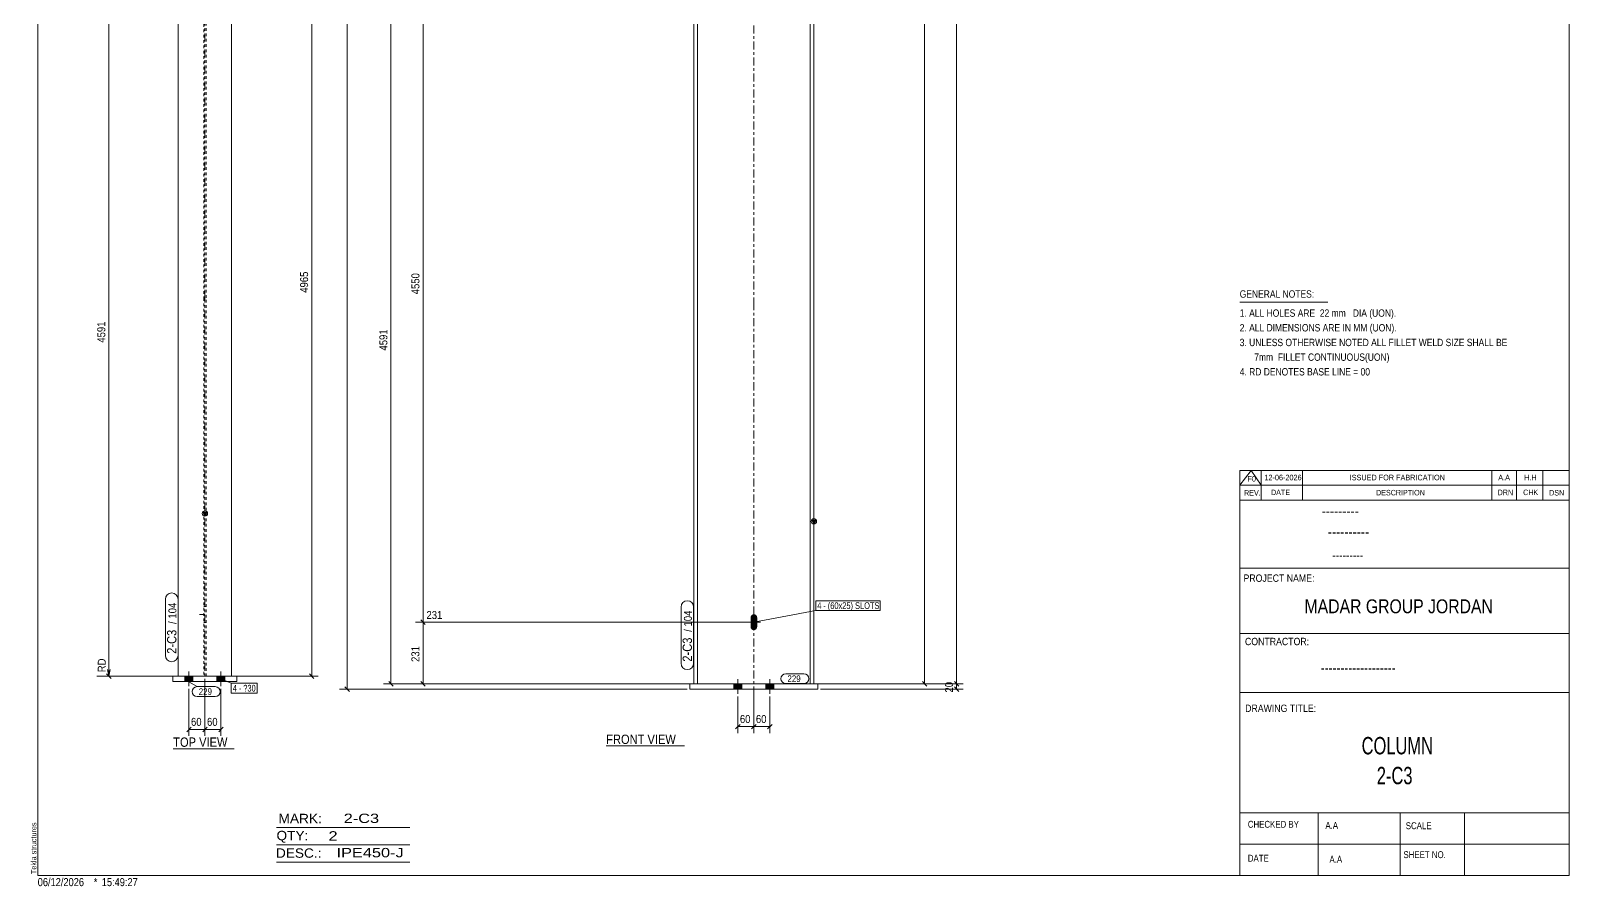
# Model space of a CAD drawing. Header units: millimetres. Extents: x 2 to 579, y 1 to 825.
# Drawn here: x 2 to 579, y 1 to 321 of the extents above; entities that cross this region are included whole.
import ezdxf

# ---------------------------------------------------------------- set-up
doc = ezdxf.new("R2010")
doc.units = ezdxf.units.MM
for name, pattern in [('XKITLINE00', [0]), ('XKITLINE01', [4, 1, -1, 1, -1]), ('XKITLINE02', [4, 2, -2]), ('XKITLINE03', [6, 3, -1, 1, -1])]:
    doc.linetypes.add(name, pattern=pattern)
for name, color, linetype, lineweight in [('Bolt', 3, 'Continuous', 0), ('BoltMark', 7, 'Continuous', 0), ('Dimensions', 7, 'Continuous', 0), ('DrawingSheet', 5, 'Continuous', 0), ('OtherObjectType', 7, 'Continuous', 0), ('Part', 2, 'Continuous', 0), ('PartMark', 7, 'Continuous', 0)]:
    doc.layers.add(name, color=color, linetype=linetype, lineweight=lineweight)
doc.styles.add('@ARIAL_UNICODE_MS_BOLD', font='ARIAL.TTF')
doc.styles.add('ARIAL', font='ARIAL.TTF')
doc.styles.add('ARIAL_NARROW', font='ARIALN.TTF')
doc.styles.add('COMIC_SANS_MS_BOLD', font='COMICBD.TTF')
doc.styles.add('SWIS721_EX_BT', font='ARIAL.TTF')
doc.styles.add('SWISSE', font='ARIAL.TTF')

# ---------------------------------------------------------------- blocks, each defined once
blk = doc.blocks.new('*A6')
at = {"layer": 'Bolt'}
for points in [[(273.88, 649.53), (273.4, 649.44), (272.92, 649.53), (272.52, 649.8), (272.25, 650.21), (272.15, 650.69), (272.15, 654.19), (272.25, 654.67), (272.52, 655.07), (272.92, 655.34), (273.4, 655.44), (273.88, 655.34), (274.28, 655.07), (274.55, 654.67), (274.65, 654.19), (274.65, 650.69), (274.55, 650.21), (274.28, 649.8)], [(273.88, 391.59), (273.4, 391.5), (272.92, 391.59), (272.52, 391.86), (272.25, 392.27), (272.15, 392.75), (272.15, 396.25), (272.25, 396.72), (272.52, 397.13), (272.92, 397.4), (273.4, 397.5), (273.88, 397.4), (274.28, 397.13), (274.55, 396.72), (274.65, 396.25), (274.65, 392.75), (274.55, 392.27), (274.28, 391.86)], [(273.88, 351.59), (273.4, 351.5), (272.92, 351.59), (272.52, 351.86), (272.25, 352.27), (272.15, 352.75), (272.15, 356.25), (272.25, 356.72), (272.52, 357.13), (272.92, 357.4), (273.4, 357.5), (273.88, 357.4), (274.28, 357.13), (274.55, 356.72), (274.65, 356.25), (274.65, 352.75), (274.55, 352.27), (274.28, 351.86)], [(273.88, 96.97), (273.4, 96.88), (272.92, 96.97), (272.52, 97.24), (272.25, 97.65), (272.15, 98.13), (272.15, 101.63), (272.25, 102.1), (272.52, 102.51), (272.92, 102.78), (273.4, 102.88), (273.88, 102.78), (274.28, 102.51), (274.55, 102.1), (274.65, 101.63), (274.65, 98.13), (274.55, 97.65), (274.28, 97.24)]]:
    blk.add_hatch(color=3, dxfattribs=at).paths.add_polyline_path(points, flags=17)
at = {"layer": 'Bolt', "color": 3, "linetype": 'XKITLINE00', "lineweight": 0}
for p, q in [((275.9, 652.44), (270.9, 652.44)), ((273.4, 654.94), (273.4, 649.94)), ((275.9, 394.5), (270.9, 394.5)), ((273.4, 397), (273.4, 392)), ((275.9, 354.5), (270.9, 354.5)), ((273.4, 357), (273.4, 352)), ((275.9, 99.88), (270.9, 99.88)), ((273.4, 102.38), (273.4, 97.38))]:
    blk.add_line(p, q, dxfattribs=at)
blk = doc.blocks.new('*A8')
at = {"layer": 'Bolt'}
for points in [[(268.9, 76.75), (268.9, 74.75), (265.9, 74.75), (265.9, 76.75)], [(268.9, 76.75), (268.9, 74.75), (265.9, 74.75), (265.9, 76.75)], [(280.9, 76.75), (280.9, 74.75), (277.9, 74.75), (277.9, 76.75)], [(280.9, 76.75), (280.9, 74.75), (277.9, 74.75), (277.9, 76.75)]]:
    blk.add_hatch(color=3, dxfattribs=at).paths.add_polyline_path(points, flags=17)
at = {"layer": 'Bolt', "color": 3, "linetype": 'XKITLINE00', "lineweight": 0}
for p, q in [((265.9, 76.75), (265.9, 74.75)), ((265.9, 76.75), (265.9, 74.75)), ((267.4, 78.5), (267.4, 73)), ((267.4, 78.5), (267.4, 73)), ((268.9, 76.75), (268.9, 74.75)), ((268.9, 76.75), (268.9, 74.75)), ((277.9, 76.75), (277.9, 74.75)), ((277.9, 76.75), (277.9, 74.75)), ((279.4, 78.5), (279.4, 73)), ((279.4, 78.5), (279.4, 73)), ((280.9, 76.75), (280.9, 74.75)), ((280.9, 76.75), (280.9, 74.75))]:
    blk.add_line(p, q, dxfattribs=at)
blk = doc.blocks.new('*A13')
at = {"layer": 'Part'}
blk.add_hatch(color=2, dxfattribs=at).paths.add_polyline_path([(295.1, 138.15), (296.7, 138.15), (295.9, 136.75)], flags=17)
at = {"layer": 'Part', "color": 7, "linetype": 'XKITLINE01', "lineweight": 0}
for p, q in [((295.9, 709.39), (250.9, 673.92)), ((252.3, 373.87), (252.3, 372.87)), ((294.5, 373.87), (294.5, 372.87)), ((295.9, 76.75), (250.9, 76.75))]:
    blk.add_line(p, q, dxfattribs=at)
at = {"layer": 'Part', "color": 2, "linetype": 'XKITLINE00', "lineweight": 0}
for p, q in [((295.9, 709.39), (295.9, 513.1)), ((294.5, 708.29), (294.5, 513.1)), ((252.3, 675.02), (252.3, 513.1)), ((250.9, 673.92), (250.9, 513.1)), ((250.9, 513), (250.9, 218.48)), ((252.3, 513), (252.3, 373.87)), ((294.5, 513), (294.5, 373.87)), ((295.9, 513), (295.9, 218.48)), ((252.3, 372.87), (252.3, 218.48)), ((294.5, 372.87), (294.5, 218.48)), ((250.9, 218.38), (250.9, 76.75)), ((252.3, 218.38), (252.3, 76.75)), ((294.5, 218.38), (294.5, 76.75)), ((295.9, 218.38), (295.9, 76.75)), ((295.9, 136.75), (295.1, 138.15)), ((295.1, 138.15), (296.7, 138.15)), ((296.7, 138.15), (295.9, 136.75))]:
    blk.add_line(p, q, dxfattribs=at)
at = {"layer": 'Part', "color": 7, "linetype": 'XKITLINE03', "lineweight": 0}
for p, q in [((273.4, 513.1), (273.4, 701.66)), ((273.4, 218.48), (273.4, 513)), ((273.4, 66.75), (273.4, 218.38))]:
    blk.add_line(p, q, dxfattribs=at)
at = {"layer": 'Part', "color": 2, "linetype": 'XKITLINE00', "lineweight": 0}
blk.add_circle((295.9, 137.65), 1, dxfattribs=at)
blk = doc.blocks.new('*A14')
at = {"layer": 'Part', "color": 2, "linetype": 'XKITLINE00', "lineweight": 0}
for p, q in [((297.4, 76.75), (249.4, 76.75)), ((249.4, 76.75), (249.4, 74.75)), ((297.4, 76.75), (297.4, 74.75)), ((297.4, 74.75), (249.4, 74.75))]:
    blk.add_line(p, q, dxfattribs=at)
blk = doc.blocks.new('*A25')
at = {"layer": 'Bolt', "color": 3, "linetype": 'XKITLINE02', "lineweight": 0}
for p, q in [((67.23, 658.37), (68.13, 658.37)), ((65.68, 655.37), (69.68, 655.37)), ((67.23, 652.37), (68.13, 652.37)), ((67.23, 400.43), (68.13, 400.43)), ((65.68, 397.43), (69.68, 397.43)), ((67.23, 394.43), (68.13, 394.43)), ((67.23, 360.43), (68.13, 360.43)), ((65.68, 357.43), (69.68, 357.43)), ((67.23, 354.43), (68.13, 354.43)), ((67.23, 105.81), (68.13, 105.81)), ((65.68, 102.81), (69.68, 102.81)), ((67.23, 99.81), (68.13, 99.81))]:
    blk.add_line(p, q, dxfattribs=at)
blk = doc.blocks.new('*A27')
at = {"layer": 'Bolt'}
for points in [[(63.18, 79.69), (63.18, 77.69), (60.18, 77.69), (60.18, 79.69)], [(63.18, 79.69), (63.18, 77.69), (60.18, 77.69), (60.18, 79.69)], [(75.18, 79.69), (75.18, 77.69), (72.18, 77.69), (72.18, 79.69)], [(75.18, 79.69), (75.18, 77.69), (72.18, 77.69), (72.18, 79.69)]]:
    blk.add_hatch(color=3, dxfattribs=at).paths.add_polyline_path(points, flags=17)
at = {"layer": 'Bolt', "color": 3, "linetype": 'XKITLINE00', "lineweight": 0}
for p, q in [((61.68, 81.44), (61.68, 75.94)), ((61.68, 81.44), (61.68, 75.94)), ((73.68, 81.44), (73.68, 75.94)), ((73.68, 81.44), (73.68, 75.94)), ((60.18, 79.69), (60.18, 77.69)), ((60.18, 79.69), (60.18, 77.69)), ((63.18, 79.69), (63.18, 77.69)), ((63.18, 79.69), (63.18, 77.69)), ((72.18, 79.69), (72.18, 77.69)), ((72.18, 79.69), (72.18, 77.69)), ((75.18, 79.69), (75.18, 77.69)), ((75.18, 79.69), (75.18, 77.69))]:
    blk.add_line(p, q, dxfattribs=at)
blk = doc.blocks.new('*A32')
at = {"layer": 'Part'}
blk.add_hatch(color=2, dxfattribs=at).paths.add_polyline_path([(66.88, 141.09), (68.48, 141.09), (67.68, 139.69)], flags=17)
at = {"layer": 'Part', "color": 7, "linetype": 'XKITLINE01', "lineweight": 0}
for p, q in [((57.68, 712.33), (57.68, 516.03)), ((77.68, 712.33), (57.68, 712.33)), ((57.68, 711.23), (67.23, 711.23)), ((67.23, 711.23), (67.23, 516.03)), ((68.13, 516.03), (68.13, 711.23)), ((68.13, 711.23), (77.68, 711.23)), ((77.68, 516.03), (77.68, 712.33)), ((57.68, 677.96), (67.23, 677.96)), ((57.68, 676.85), (77.68, 676.85)), ((68.13, 677.96), (77.68, 677.96)), ((57.68, 515.93), (57.68, 339.28)), ((67.23, 515.93), (67.23, 221.41)), ((68.13, 221.41), (68.13, 515.93)), ((77.68, 339.28), (77.68, 515.93)), ((67.23, 221.31), (67.23, 79.69)), ((68.13, 79.69), (68.13, 221.31)), ((57.68, 79.69), (77.68, 79.69))]:
    blk.add_line(p, q, dxfattribs=at)
at = {"layer": 'Part', "color": 7, "linetype": 'XKITLINE03', "lineweight": 0}
for p, q in [((67.68, 516.03), (67.68, 704.59)), ((67.68, 221.41), (67.68, 515.93)), ((67.68, 69.69), (67.68, 221.31))]:
    blk.add_line(p, q, dxfattribs=at)
at = {"layer": 'Part', "color": 2, "linetype": 'XKITLINE00', "lineweight": 0}
for p, q in [((57.68, 221.41), (57.68, 339.28)), ((77.68, 339.28), (77.68, 221.41)), ((57.68, 79.69), (57.68, 221.31)), ((77.68, 221.31), (77.68, 79.69)), ((67.68, 139.69), (66.88, 141.09)), ((66.88, 141.09), (68.48, 141.09)), ((68.48, 141.09), (67.68, 139.69))]:
    blk.add_line(p, q, dxfattribs=at)
blk.add_circle((67.68, 140.59), 1, dxfattribs=at)
blk = doc.blocks.new('*A33')
at = {"layer": 'Part', "color": 2, "linetype": 'XKITLINE00', "lineweight": 0}
for p, q in [((55.68, 77.69), (55.68, 79.69)), ((55.68, 79.69), (79.68, 79.69)), ((79.68, 77.69), (55.68, 77.69)), ((79.68, 79.69), (79.68, 77.69))]:
    blk.add_line(p, q, dxfattribs=at)
blk = doc.blocks.new('*A65')
at = {"layer": 'DrawingSheet', "color": 5, "linetype": 'XKITLINE00', "lineweight": 0}
for p, q in [((579, 825), (5, 825)), ((5, 825), (5, 5)), ((579, 5), (579, 825)), ((5, 5), (579, 5))]:
    blk.add_line(p, q, dxfattribs=at)
at = {"layer": 'DrawingSheet', "color": 5, "style": 'ARIAL', "width": 0.85}
blk.add_text('Tekla structures', height=2, rotation=90, dxfattribs=at).set_placement((4.5, 5.5))
blk = doc.blocks.new('*A67')
at = {"layer": 'OtherObjectType', "color": 7, "linetype": 'XKITLINE00', "lineweight": 0}
blk.add_line((455.5, 219.82), (488.5, 219.82), dxfattribs=at)
at = {"layer": 'OtherObjectType', "color": 7, "style": 'ARIAL_NARROW', "width": 1.008832}
for s, p in [('GENERAL NOTES:', (455.5, 221.47)), ('1. ALL HOLES ARE  22 mm   DIA (UON).', (455.5, 214.32)), ('2. ALL DIMENSIONS ARE IN MM (UON).', (455.5, 208.82)), ('3. UNLESS OTHERWISE NOTED ALL FILLET WELD SIZE SHALL BE', (455.5, 203.32)), ('7mm  FILLET CONTINUOUS(UON)', (460.95, 197.82)), ('4. RD DENOTES BASE LINE = 00', (455.5, 192.32))]:
    blk.add_text(s, height=2.75, dxfattribs=at).set_placement(p)
blk = doc.blocks.new('*A68')
at = {"layer": 'OtherObjectType', "color": 7, "linetype": 'XKITLINE00', "lineweight": 0}
for p, q in [((455.5, 156.76), (579, 156.76)), ((455.5, 151.21), (459.82, 156.76)), ((455.5, 151.21), (455.5, 156.76)), ((459.82, 156.76), (463.53, 151.21)), ((463.53, 151.21), (463.53, 156.76)), ((478.97, 151.21), (478.97, 156.76)), ((549.98, 151.21), (549.98, 156.76)), ((559.24, 151.21), (559.24, 156.76)), ((569.12, 151.21), (569.12, 156.76)), ((579, 151.21), (579, 156.76)), ((455.5, 151.21), (579, 151.21)), ((455.5, 145.65), (455.5, 151.21)), ((459.21, 151.21), (579, 151.21)), ((463.53, 145.65), (463.53, 151.21)), ((478.97, 145.65), (478.97, 151.21)), ((549.98, 145.65), (549.98, 151.21)), ((559.24, 145.65), (559.24, 151.21)), ((569.12, 145.65), (569.12, 151.21)), ((579, 145.65), (579, 151.21))]:
    blk.add_line(p, q, dxfattribs=at)
at = {"layer": 'OtherObjectType', "color": 7, "style": 'ARIAL_NARROW'}
for s, height, width, p in [('F0', 2.058, 1.008832, (458.4, 152.59)), ('12-06-2026', 2.058, 1.008832, (464.76, 153.06)), ('ISSUED FOR FABRICATION', 2.0583, 1.008832, (496.71, 153.06)), ('A.A', 2.058, 1.008832, (552.4, 153.06)), ('H.H', 2.058, 1.008832, (562.13, 153.06)), ('REV.', 2.058, 0.907949, (457.13, 147.31)), ('DATE', 2.058, 0.907949, (467.23, 147.5)), ('DESCRIPTION', 2.0583, 0.907949, (506.61, 147.39)), ('DRN', 2.058, 0.907949, (552.17, 147.47)), ('CHK', 2.058, 0.907949, (561.72, 147.5)), ('DSN', 2.058, 0.907949, (571.47, 147.35))]:
    blk.add_text(s, height=height, dxfattribs=dict(at, width=width)).set_placement(p)
blk = doc.blocks.new('*A69')
at = {"layer": 'OtherObjectType', "color": 6, "linetype": 'XKITLINE00', "lineweight": 0}
for p, q in [((94.5, 23), (144.5, 23)), ((94.5, 16.5), (144.5, 16.5)), ((94.5, 10), (144.5, 10))]:
    blk.add_line(p, q, dxfattribs=at)
at = {"layer": 'OtherObjectType', "color": 6, "style": 'ARIAL_NARROW'}
for s, width, p in [('MARK:', 1.275, (95.27, 24.58)), ('2-C3', 1.525501, (119.69, 24.65)), ('QTY:', 1.275, (94.5, 18.19)), ('2', 1.525501, (113.99, 18.05)), ('DESC.:', 1.275, (94.29, 11.63)), ('IPE450-J', 1.525501, (117, 11.79))]:
    blk.add_text(s, height=3.5, dxfattribs=dict(at, width=width)).set_placement(p)
blk = doc.blocks.new('*A70')
at = {"layer": 'OtherObjectType', "color": 2, "linetype": 'XKITLINE00', "lineweight": 0}
for p, q in [((455.5, 145.65), (579, 145.65)), ((455.5, 5), (455.5, 145.64)), ((578.98, 145.64), (579, 5)), ((579, 120.14), (455.5, 120.14)), ((455.5, 95.63), (579, 95.63)), ((579, 73.49), (455.5, 73.49)), ((579, 28.4), (455.5, 28.4)), ((484.94, 28.4), (484.94, 5)), ((515.62, 5), (515.62, 28.4)), ((539.75, 5), (539.75, 28.4)), ((579, 16.7), (455.5, 16.7)), ((579, 5), (455.5, 5))]:
    blk.add_line(p, q, dxfattribs=at)
at = {"layer": 'OtherObjectType', "color": 4, "style": '@ARIAL_UNICODE_MS_BOLD', "width": 0.85}
blk.add_text('---------', height=3.9, dxfattribs=at).set_placement((486.23, 139.59))
at = {"layer": 'OtherObjectType', "color": 7, "style": 'ARIAL', "width": 0.85}
for s, height, p in [('----------', 3.9, (488.56, 131.77)), ('---------', 3.25, (490.21, 123.31))]:
    blk.add_text(s, height=height, dxfattribs=at).set_placement(p)
at = {"layer": 'OtherObjectType', "color": 3, "width": 0.85}
for s, style, p in [('PROJECT NAME:', 'SWIS721_EX_BT', (456.92, 115.01)), ('CONTRACTOR:', 'SWISSE', (457.47, 91.27)), ('DRAWING TITLE:', 'SWIS721_EX_BT', (457.53, 66.24))]:
    blk.add_text(s, height=2.7618, dxfattribs=dict(at, style=style)).set_placement(p)
at = {"layer": 'OtherObjectType', "color": 7, "width": 0.85}
for s, height, p in [('MADAR GROUP JORDAN', 5.2, (479.79, 103.23)), ('CHECKED BY', 2.592, (458.53, 22.86)), ('A.A', 2.592, (487.61, 22.45)), ('SCALE', 2.592, (517.74, 22.33)), ('DATE', 2.592, (458.54, 10.16)), ('A.A', 2.592, (489.14, 9.76)), ('SHEET NO.', 2.592, (516.87, 11.49))]:
    blk.add_text(s, height=height, dxfattribs=at).set_placement(p)
at = {"layer": 'OtherObjectType', "color": 1}
for s, height, style, width, p in [('-------------------', 3.9, 'COMIC_SANS_MS_BOLD', 0.85, (485.87, 80.86)), ('COLUMN', 6.5, 'ARIAL', 0.68, (501.19, 50.37)), ('2-C3', 6.5, 'ARIAL', 0.68, (506.88, 39.17))]:
    blk.add_text(s, height=height, dxfattribs=dict(at, style=style, width=width)).set_placement(p)
blk = doc.blocks.new('*A72')
at = {"layer": 'OtherObjectType', "color": 7, "style": 'ARIAL_NARROW', "width": 1.008832}
for s, p in [('06/12/2026', (4.99, 1)), ('*', (26, 1)), ('15:49:27', (29, 1))]:
    blk.add_text(s, height=3, dxfattribs=at).set_placement(p)
blk = doc.blocks.new('*A79')
at = {"layer": 'Dimensions', "color": 7, "linetype": 'XKITLINE00', "lineweight": 0}
for p, q in [((297.3, 718.66), (118.14, 718.66)), ((120.14, 719.51), (121.84, 717.81)), ((120.99, 74.75), (120.99, 718.66)), ((120.14, 75.6), (121.84, 73.9)), ((248.4, 74.75), (118.14, 74.75))]:
    blk.add_line(p, q, dxfattribs=at)
at = {"layer": 'Dimensions', "color": 3}
for p in [(120.99, 718.66), (120.99, 74.75)]:
    blk.add_point(p, dxfattribs=at)
at = {"layer": 'Dimensions', "color": 3, "style": 'ARIAL', "width": 0.85}
blk.add_text('9068', height=3, rotation=90.00021, dxfattribs=at).set_placement((119.64, 392.25))
blk = doc.blocks.new('*A81')
at = {"layer": 'Dimensions', "color": 7, "linetype": 'XKITLINE00', "lineweight": 0}
for p, q in [((272.4, 99.88), (146.55, 99.88)), ((148.55, 100.72), (150.25, 99.03)), ((149.4, 76.75), (149.4, 99.88)), ((249.9, 76.75), (146.55, 76.75)), ((148.55, 77.6), (150.25, 75.9))]:
    blk.add_line(p, q, dxfattribs=at)
at = {"layer": 'Dimensions', "color": 3}
for p in [(149.4, 99.88), (149.4, 76.75)]:
    blk.add_point(p, dxfattribs=at)
at = {"layer": 'Dimensions', "color": 3, "style": 'ARIAL', "width": 0.85}
blk.add_text('231', height=3, dxfattribs=at).set_placement((150.7, 101.08))
blk.add_text('231', height=3, rotation=90.00021, dxfattribs=at).set_placement((148.05, 84.98))
blk = doc.blocks.new('*A82')
at = {"layer": 'Dimensions', "color": 7, "linetype": 'XKITLINE00', "lineweight": 0}
for p, q in [((272.4, 354.5), (146.55, 354.5)), ((148.55, 355.34), (150.25, 353.65)), ((149.4, 99.88), (149.4, 354.5)), ((272.4, 99.88), (146.55, 99.88)), ((148.55, 100.72), (150.25, 99.03))]:
    blk.add_line(p, q, dxfattribs=at)
at = {"layer": 'Dimensions', "color": 3}
for p in [(149.4, 354.5), (149.4, 99.88)]:
    blk.add_point(p, dxfattribs=at)
at = {"layer": 'Dimensions', "color": 3, "style": 'ARIAL', "width": 0.85}
blk.add_text('4781', height=3, dxfattribs=at).set_placement((150.7, 355.7))
blk.add_text('4550', height=3, rotation=90.00021, dxfattribs=at).set_placement((148.05, 222.74))
blk = doc.blocks.new('*A86')
at = {"layer": 'Dimensions', "color": 7, "linetype": 'XKITLINE00', "lineweight": 0}
for p, q in [((300.8, 649.71), (339.8, 649.71)), ((336.55, 650.56), (338.25, 648.86)), ((337.4, 76.75), (337.4, 649.71)), ((296.9, 76.75), (339.8, 76.75)), ((336.55, 77.6), (338.25, 75.9))]:
    blk.add_line(p, q, dxfattribs=at)
at = {"layer": 'Dimensions', "color": 3}
for p in [(337.4, 649.71), (337.4, 76.75)]:
    blk.add_point(p, dxfattribs=at)
at = {"layer": 'Dimensions', "color": 3, "style": 'ARIAL', "width": 0.85}
blk.add_text('8359', height=3, dxfattribs=at).set_placement((322.7, 650.91))
blk.add_text('8359', height=3, rotation=90.00021, dxfattribs=at).set_placement((336.05, 358.78))
blk = doc.blocks.new('*A95')
at = {"layer": 'Dimensions', "color": 7, "linetype": 'XKITLINE00', "lineweight": 0}
for p, q in [((273.4, 75.75), (273.4, 58.35)), ((267.4, 72), (267.4, 58.35)), ((268.25, 61.6), (266.55, 59.9)), ((267.4, 60.75), (273.4, 60.75)), ((274.25, 61.6), (272.55, 59.9))]:
    blk.add_line(p, q, dxfattribs=at)
at = {"layer": 'Dimensions', "color": 3}
for p in [(267.4, 60.75), (273.4, 60.75)]:
    blk.add_point(p, dxfattribs=at)
at = {"layer": 'Dimensions', "color": 3, "style": 'ARIAL', "width": 0.85}
blk.add_text('60', height=3, dxfattribs=at).set_placement((268.17, 62.1))
blk = doc.blocks.new('*A96')
at = {"layer": 'Dimensions', "color": 7, "linetype": 'XKITLINE00', "lineweight": 0}
for p, q in [((273.4, 75.75), (273.4, 58.35)), ((279.4, 72), (279.4, 58.35)), ((274.25, 61.6), (272.55, 59.9)), ((273.4, 60.75), (279.4, 60.75)), ((280.25, 61.6), (278.55, 59.9))]:
    blk.add_line(p, q, dxfattribs=at)
at = {"layer": 'Dimensions', "color": 3}
for p in [(273.4, 60.75), (279.4, 60.75)]:
    blk.add_point(p, dxfattribs=at)
at = {"layer": 'Dimensions', "color": 3, "style": 'ARIAL', "width": 0.85}
blk.add_text('60', height=3, dxfattribs=at).set_placement((274.17, 62.1))
blk = doc.blocks.new('*A97')
at = {"layer": 'BoltMark', "color": 7, "linetype": 'XKITLINE00', "lineweight": 0}
for p, q in [((273.4, 99.88), (296.58, 104.24)), ((296.58, 107.94), (320.7, 107.94)), ((296.58, 104.24), (296.58, 107.94)), ((296.58, 104.24), (320.7, 104.24)), ((320.7, 104.24), (320.7, 107.94))]:
    blk.add_line(p, q, dxfattribs=at)
at = {"layer": 'BoltMark', "color": 3, "style": 'ARIAL_NARROW', "width": 0.85}
for s, p in [('4', (297.18, 104.84)), ('-', (299.45, 104.84)), ('(60x25) SLOTS', (301.11, 104.84))]:
    blk.add_text(s, height=2.5, dxfattribs=at).set_placement(p)
blk = doc.blocks.new('*A101')
at = {"layer": 'PartMark', "color": 7, "linetype": 'XKITLINE00', "lineweight": 0}
for p, q in [((285.39, 80.55), (292.15, 80.55)), ((285.39, 76.85), (292.15, 76.85))]:
    blk.add_line(p, q, dxfattribs=at)
for centre, start, end in [((285.39, 78.7), 90, 270), ((292.15, 78.7), 270, 90)]:
    blk.add_arc(centre, 1.85, start, end, dxfattribs=at)
at = {"layer": 'PartMark', "color": 3, "style": 'ARIAL', "width": 0.85}
blk.add_text('229', height=2.5, dxfattribs=at).set_placement((285.99, 77.45))
blk = doc.blocks.new('*A102')
at = {"layer": 'PartMark', "color": 7, "linetype": 'XKITLINE00', "lineweight": 0}
for p, q in [((246.1, 84.5), (246.1, 105.56)), ((250.8, 84.5), (250.8, 105.56))]:
    blk.add_line(p, q, dxfattribs=at)
for centre, start, end in [((248.45, 105.56), 0, 180), ((248.45, 84.5), 180, 0)]:
    blk.add_arc(centre, 2.35, start, end, dxfattribs=at)
at = {"layer": 'PartMark', "color": 3, "style": 'ARIAL', "width": 0.85}
for s, p in [('104', (250.2, 98.28)), ('/', (250.2, 96.27))]:
    blk.add_text(s, height=3, rotation=90.00021, dxfattribs=at).set_placement(p)
at = {"layer": 'PartMark', "color": 1, "style": 'ARIAL', "width": 0.85}
blk.add_text('2-C3', height=3.5, rotation=90.00021, dxfattribs=at).set_placement((250.2, 85.1))
blk = doc.blocks.new('*A110')
at = {"layer": 'OtherObjectType', "color": 7, "linetype": 'XKITLINE00', "lineweight": 0}
blk.add_line((218.07, 53.5), (247.37, 53.5), dxfattribs=at)
at = {"layer": 'OtherObjectType', "color": 7, "style": 'ARIAL', "width": 0.85}
blk.add_text('FRONT VIEW', height=3.5, dxfattribs=at).set_placement((218.07, 54.25))
blk = doc.blocks.new('*A115')
at = {"layer": 'Dimensions', "color": 7, "linetype": 'XKITLINE00', "lineweight": 0}
for p, q in [((296.9, 76.75), (351.8, 76.75)), ((348.55, 77.6), (350.25, 75.9)), ((348.55, 75.6), (350.25, 73.9)), ((349.4, 74.75), (349.4, 76.75)), ((298.4, 74.75), (351.8, 74.75))]:
    blk.add_line(p, q, dxfattribs=at)
at = {"layer": 'Dimensions', "color": 3}
for p in [(349.4, 76.75), (349.4, 74.75)]:
    blk.add_point(p, dxfattribs=at)
at = {"layer": 'Dimensions', "color": 3, "style": 'ARIAL', "width": 0.85}
blk.add_text('20', height=3, rotation=90.00021, dxfattribs=at).set_placement((348.05, 73.53))
blk = doc.blocks.new('*A116')
at = {"layer": 'Dimensions', "color": 7, "linetype": 'XKITLINE00', "lineweight": 0}
for p, q in [((296.9, 709.39), (351.8, 709.39)), ((348.55, 710.24), (350.25, 708.55)), ((349.4, 76.75), (349.4, 709.39)), ((296.9, 76.75), (351.8, 76.75)), ((348.55, 77.6), (350.25, 75.9))]:
    blk.add_line(p, q, dxfattribs=at)
at = {"layer": 'Dimensions', "color": 3}
for p in [(349.4, 709.39), (349.4, 76.75)]:
    blk.add_point(p, dxfattribs=at)
at = {"layer": 'Dimensions', "color": 3, "style": 'ARIAL', "width": 0.85}
blk.add_text('8956', height=3, rotation=90.00021, dxfattribs=at).set_placement((348.05, 388.62))
blk = doc.blocks.new('*A117')
at = {"layer": 'Dimensions', "color": 7, "linetype": 'XKITLINE00', "lineweight": 0}
for p, q in [((251.3, 335.48), (134.55, 335.48)), ((136.55, 336.32), (138.25, 334.63)), ((137.4, 76.75), (137.4, 335.48)), ((249.9, 76.75), (134.55, 76.75)), ((136.55, 77.6), (138.25, 75.9))]:
    blk.add_line(p, q, dxfattribs=at)
at = {"layer": 'Dimensions', "color": 3}
for p in [(137.4, 335.48), (137.4, 76.75)]:
    blk.add_point(p, dxfattribs=at)
at = {"layer": 'Dimensions', "color": 3, "style": 'ARIAL', "width": 0.85}
blk.add_text('4591', height=3, dxfattribs=at).set_placement((138.7, 336.68))
blk.add_text('4591', height=3, rotation=90.00021, dxfattribs=at).set_placement((136.05, 201.66))
blk = doc.blocks.new('*A120')
at = {"layer": 'Dimensions', "color": 7, "linetype": 'XKITLINE00', "lineweight": 0}
for p, q in [((67.68, 78.69), (67.68, 57.29)), ((61.68, 74.94), (61.68, 57.29)), ((62.52, 60.54), (60.83, 58.84)), ((61.68, 59.69), (67.68, 59.69)), ((68.52, 60.54), (66.83, 58.84))]:
    blk.add_line(p, q, dxfattribs=at)
at = {"layer": 'Dimensions', "color": 3}
for p in [(61.68, 59.69), (67.68, 59.69)]:
    blk.add_point(p, dxfattribs=at)
at = {"layer": 'Dimensions', "color": 3, "style": 'ARIAL', "width": 0.85}
blk.add_text('60', height=3, dxfattribs=at).set_placement((62.45, 61.04))
blk = doc.blocks.new('*A121')
at = {"layer": 'Dimensions', "color": 7, "linetype": 'XKITLINE00', "lineweight": 0}
for p, q in [((67.68, 78.69), (67.68, 57.29)), ((73.68, 74.94), (73.68, 57.29)), ((68.52, 60.54), (66.83, 58.84)), ((67.68, 59.69), (73.68, 59.69)), ((74.52, 60.54), (72.83, 58.84))]:
    blk.add_line(p, q, dxfattribs=at)
at = {"layer": 'Dimensions', "color": 3}
for p in [(67.68, 59.69), (73.68, 59.69)]:
    blk.add_point(p, dxfattribs=at)
at = {"layer": 'Dimensions', "color": 3, "style": 'ARIAL', "width": 0.85}
blk.add_text('60', height=3, dxfattribs=at).set_placement((68.45, 61.04))
blk = doc.blocks.new('*A122')
at = {"layer": 'Dimensions', "color": 7, "linetype": 'XKITLINE00', "lineweight": 0}
for p, q in [((53.23, 375.81), (110.08, 375.81)), ((106.83, 376.66), (108.52, 374.96)), ((107.68, 79.69), (107.68, 375.81)), ((78.68, 79.69), (110.08, 79.69)), ((106.83, 80.54), (108.52, 78.84))]:
    blk.add_line(p, q, dxfattribs=at)
at = {"layer": 'Dimensions', "color": 3}
for p in [(107.68, 375.81), (107.68, 79.69)]:
    blk.add_point(p, dxfattribs=at)
at = {"layer": 'Dimensions', "color": 3, "style": 'ARIAL', "width": 0.85}
blk.add_text('4965', height=3, dxfattribs=at).set_placement((97.47, 377.01))
blk.add_text('4965', height=3, rotation=90.00021, dxfattribs=at).set_placement((106.33, 223.3))
blk = doc.blocks.new('*A124')
at = {"layer": 'Dimensions', "color": 7, "linetype": 'XKITLINE00', "lineweight": 0}
for p, q in [((57.23, 338.41), (28.83, 338.41)), ((30.83, 339.26), (32.52, 337.56)), ((31.68, 79.69), (31.68, 338.41)), ((31.68, 86.91), (31.68, 79.69)), ((31.18, 82.19), (31.68, 79.69)), ((32.18, 82.19), (31.68, 79.69)), ((56.68, 79.69), (27.18, 79.69)), ((56.68, 79.69), (28.83, 79.69)), ((30.83, 80.54), (32.52, 78.84))]:
    blk.add_line(p, q, dxfattribs=at)
at = {"layer": 'Dimensions', "color": 3}
for p in [(31.68, 338.41), (31.68, 79.69)]:
    blk.add_point(p, dxfattribs=at)
at = {"layer": 'Dimensions', "color": 7}
blk.add_point((31.68, 79.69), dxfattribs=at)
at = {"layer": 'Dimensions', "color": 3, "style": 'ARIAL', "width": 0.85}
blk.add_text('4591', height=3, dxfattribs=at).set_placement((32.98, 339.61))
for s, p in [('4591', (30.33, 204.6)), ('RD', (30.48, 81.13))]:
    blk.add_text(s, height=3, rotation=90.00021, dxfattribs=at).set_placement(p)
blk = doc.blocks.new('*A128')
at = {"layer": 'BoltMark', "color": 7, "linetype": 'XKITLINE00', "lineweight": 0}
for p, q in [((73.68, 78.69), (77.51, 77)), ((77.51, 77), (87.2, 77)), ((77.51, 73.3), (77.51, 77)), ((87.2, 73.3), (87.2, 77)), ((77.51, 73.3), (87.2, 73.3))]:
    blk.add_line(p, q, dxfattribs=at)
at = {"layer": 'BoltMark', "color": 3, "style": 'ARIAL_NARROW', "width": 0.85}
for s, p in [('4', (78.11, 73.9)), ('-', (80.38, 73.9)), ('?30', (82.04, 73.9))]:
    blk.add_text(s, height=2.5, dxfattribs=at).set_placement(p)
blk = doc.blocks.new('*A138')
at = {"layer": 'PartMark', "color": 7, "linetype": 'XKITLINE00', "lineweight": 0}
for p, q in [((60.5, 78.12), (64.75, 75.73)), ((64.75, 75.73), (71.51, 75.73)), ((64.75, 72.03), (71.51, 72.03))]:
    blk.add_line(p, q, dxfattribs=at)
for centre, start, end in [((64.75, 73.88), 90, 270), ((71.51, 73.88), 270, 90)]:
    blk.add_arc(centre, 1.85, start, end, dxfattribs=at)
at = {"layer": 'PartMark', "color": 3, "style": 'ARIAL', "width": 0.85}
blk.add_text('229', height=2.5, dxfattribs=at).set_placement((65.35, 72.63))
blk = doc.blocks.new('*A139')
at = {"layer": 'PartMark', "color": 7, "linetype": 'XKITLINE00', "lineweight": 0}
for p, q in [((52.88, 87.44), (52.88, 108.49)), ((57.58, 87.44), (57.58, 108.49))]:
    blk.add_line(p, q, dxfattribs=at)
for centre, start, end in [((55.23, 108.49), 0, 180), ((55.23, 87.44), 180, 0)]:
    blk.add_arc(centre, 2.35, start, end, dxfattribs=at)
at = {"layer": 'PartMark', "color": 3, "style": 'ARIAL', "width": 0.85}
for s, p in [('104', (56.98, 101.22)), ('/', (56.98, 99.2))]:
    blk.add_text(s, height=3, rotation=90.00021, dxfattribs=at).set_placement(p)
at = {"layer": 'PartMark', "color": 1, "style": 'ARIAL', "width": 0.85}
blk.add_text('2-C3', height=3.5, rotation=90.00021, dxfattribs=at).set_placement((56.98, 88.04))
blk = doc.blocks.new('*A141')
at = {"layer": 'OtherObjectType', "color": 7, "linetype": 'XKITLINE00', "lineweight": 0}
blk.add_line((55.79, 52.44), (78.61, 52.44), dxfattribs=at)
at = {"layer": 'OtherObjectType', "color": 7, "style": 'ARIAL', "width": 0.85}
blk.add_text('TOP VIEW', height=3.5, dxfattribs=at).set_placement((55.79, 53.19))

msp = doc.modelspace()

# ---------------------------------------------------------------- block references
at = {"lineweight": 0}
for name in ['*A65', '*A79', '*A116', '*A25', '*A6', '*A86', '*A122', '*A82', '*A124', '*A117', '*A67', '*A68', '*A70', '*A139', '*A81', '*A102', '*A97', '*A27', '*A33', '*A138', '*A120', '*A121', '*A128', '*A14', '*A8', '*A95', '*A96', '*A101', '*A115', '*A110', '*A141', '*A69', '*A72']:
    msp.add_blockref(name, (0, 0), dxfattribs=at)
at = {"layer": 'Part', "lineweight": 0}
for name in ['*A32', '*A13']:
    msp.add_blockref(name, (0, 0), dxfattribs=at)

doc.saveas('drawing.dxf')
